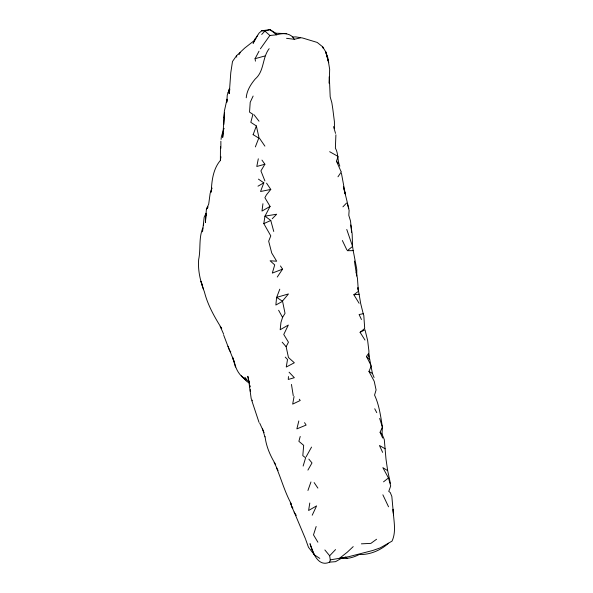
<?xml version="1.0" encoding="UTF-8"?>
<svg xmlns="http://www.w3.org/2000/svg" width="593" height="593" viewBox="0 0 593 593"><rect width="100%" height="100%" fill="white"/><g stroke="black" fill="none" stroke-linecap="round" stroke-linejoin="round"><path stroke-width="0.89" d="M368.839 356.934L368.905 351.026L367.638 340.434L364.991 329.738L360.092 332.332L364.991 340.056M220.388 160.295L220.455 146.664M312.103 549.266L310.013 543.67C312.489 551.846 317.833 567.605 329.664 562.127L330.286 559.881L348.425 556.76L372.864 550.467L380.172 547.895L392.017 541.135C396.695 531.246 393.374 519.802 393.144 509.276L393.493 514.791L391.84 496.437L390.253 492.524L388.749 491.419L390.698 485.986L388.541 478.195M224.436 112.803L224.124 117.859L224.354 111.195L227.023 99.142L226.83 102.189L227.245 95.147L229.573 88.364L228.068 92.945M335.897 134.804L335.379 148.102C338.662 153.735 337.195 160.495 339.826 166.129M224.124 117.859L224.428 112.922M211.308 192.05C211.597 181.169 213.117 168.864 220.418 160.399M223.798 124.471L224.147 117.332L222.686 137.428L223.242 132.847M390.468 483.629L387.666 470.634L385.984 459.019L384.294 439.606L382.025 434.113L382.403 427.093L379.646 418.413M288.45 376.562L288.272 379.461L294.336 377.704L289.08 372.196M202.547 231.789L204.162 217.26L206.016 213.317L205.4 222.634L206.394 209.173L208.699 204.14L210.137 193.414L211.901 187.914L211.049 191.902M276.553 297.842L275.864 305.039L282.564 301.288L276.672 297.382L279.792 289.176M220.87 141.23L220.878 148.28M221.07 139.407L221.374 136.672L223.68 129.185M229.787 89.083L229.269 93.635L230.781 72.709L232.493 61.502L236.422 55.861L244.65 48.122L254.627 40.287L259.008 33.149L261.683 30.769L270.037 29.65L275.678 33.193L276.672 34.817C282.868 32.867 290.755 32.823 294.336 39.279L300.221 37.937M206.016 213.317L205.704 216.008L206.179 214.34M262.936 203.718L261.98 211.071L270.074 206.401L264.893 197.714L266.368 194.941L270.786 189.426L266.576 183.163M280.459 265.96L282.564 269.148L272.32 273.091L274.722 264.908L270.097 260.772L276.672 261.216L271.735 253.033L268.673 241.203L270.786 235.873L263.803 223.613L264.901 216.519M309.791 503.012L308.605 510.491L316.603 505.873L312.214 515.213M269.163 48.678C262.091 57.729 264.478 71.116 255.212 79.002C250.706 84.391 246.807 90.618 246.221 97.786M294.069 396.509L292.675 404.115L300.221 400.497L299.302 399.222M203.377 225.347L203.718 223.598M258.311 158.798L256.791 166.477L264.893 164.224L261.958 160.095M220.418 159.502L220.981 156.841M253.122 134.767L256.346 125.938L250.809 122.336L252.914 114.323L249.534 112.136L250.216 102.285L253.122 96.044M298.813 420.963L296.871 428.887L306.114 425.085L304.55 422.646M223.813 128.362L223.376 130.06L223.924 128.429M300.221 436.455L298.879 441.318L303.675 445.35L302.815 455.639L305.617 457.826L303.134 466.061M282.564 301.288L285.033 313.341L282.557 317.411L280.934 322.51L280.185 329.738L288.331 325.038L283.75 334.474L288.45 342.213L286.13 346.705L288.45 357.505L294.336 362.768L286.256 367.03L287.516 359.499L285.248 357.112M316.158 526.525L313.497 534.864L317.885 542.195M341.197 171.851L336.483 161.259L338.069 156.448L329.664 151.704M307.937 490.485L310.947 481.946M258.437 179.123L263.811 182.822L260.542 191.509L270.786 189.426M255.346 146.908L258.77 138.139L253.152 134.618M202.873 227.971C198.544 237.815 200.908 249.127 198.655 259.534C197.758 270.734 200.434 281.542 204.422 291.897C207.713 305.187 214.622 317.107 221.723 328.589M382.329 426.76C380.669 416.012 379.179 405.041 374.561 395.079L376.088 389.942L374.22 381.284L368.965 371.455L371.27 365.985M255.442 38.078L253.122 43.326L255.998 38.174M382.655 437.997L380.083 432.26L382.403 427.093M273.751 231.47L270.786 220.485L264.997 216.134L270.074 206.401M255.45 61.161L255.064 58.692L259.008 51.191M256.821 36.707L257.644 35.232M306.114 456.825L311.547 447.085M239.053 54.608L240.284 52.406M307.908 470.108L312 462.933L308.842 459.115M264.893 164.224L260.92 170.895L264.901 180.917M261.683 30.769L264.893 31.029L270.037 29.65L276.672 34.817L269.852 35.476L260.394 48.819M277.265 277.035L282.564 269.148M337.973 176.788L341.145 172.163M207.987 206.913L206.394 209.173L207.898 207.068M370.877 365.14L366.444 356.4L368.579 353.495L372.419 373.449L374.079 377.511M261.691 34.468L264.893 31.029L269.852 35.476M330.286 559.881L329.664 555.76L335.549 549.585M342.917 206.838L346.579 203.021M272.231 218.75L276.672 214.229L264.997 216.134M353.213 546.613L347.328 552.157L339.433 558.369M360.092 332.332L364.458 328.67M383.53 481.85L388.326 478.062M359.106 303.26L353.865 294.751L357.913 291.66M388.541 543.255C380.402 550.452 370.076 554.833 359.106 554.559C353.673 557.398 347.594 559.095 341.442 558.28L335.549 561.675L329.664 562.127M376.57 539.245L370.877 543.381L361.382 543.84M257.992 186.18L263.811 182.822M263.803 223.613L270.786 220.485M276.672 297.382L288.45 293.943L282.438 301.103M341.442 558.28L345.623 557.109L347.328 558.45M255.064 58.692L264.893 55.964M364.688 328.188L363.805 315.454L363.227 313.749L359.106 314.505L361.448 319.523M353.865 294.751L359.106 294.247L360.707 303.646L363.227 313.749M275.678 33.193L286.678 33.645M292.653 36.996L295.855 36.899L302.645 38.019L317.225 42.437L322.688 46.84L325.75 51.873L327.766 57.514L329.664 69.366L329.234 83.361L329.315 76.616L330.19 96.904L331.85 102.745L332.806 108.993L334.408 121.661L334.452 128.436M354.406 261.068L356.764 276.027L356.771 269.229L353.213 250.654L347.328 250.691L352.576 246.414L352.153 233.798L350.826 225.006M286.567 38.33L294.336 39.279M249.438 382.833L247.229 381.81L241.344 375.932L246.11 379.69M368.965 371.455L372.419 373.449M385.154 448.79L379.438 445.484L382.655 452.385M387.666 470.634L382.833 467.64L388.415 477.869M246.073 380.024C240.447 376.377 236.125 370.343 234.858 363.679M319.812 558.413L314.32 554.789L312.14 549.407M380.083 432.26L382.025 434.113M366.444 356.4L369.698 359.64M230.773 351.842L229.573 350.641L223.709 335.178M336.483 161.259L338.581 163.542M282.179 342.183L286.13 346.705M314.349 554.766L308.479 547.295L305.647 539.4M291.474 504.198C285.033 492.761 281.527 479.715 276.397 467.58M244.887 377.311L248.712 381.907L249.29 383.375L247.815 376.296L249.379 383.241M324.86 549.956L329.664 555.76M292.883 508.031L291.763 506.615L290.288 502.797L291.504 505.125M253.96 114.686L259.008 121.187M265.064 436.567C266.198 446.603 270.401 456.01 275.663 464.504M259.512 138.288L264.901 146.137M314.134 482.576L317.885 488.098M296.3 515.399L294.336 512.508L291.763 506.615L292.623 507.934M278.028 470.545L274.144 462.407M221.537 328.544L220.211 326.365L223.68 334.274M264.07 432.616L259.704 423.15M278.614 310.25L282.557 317.411M252.351 400.786L251.195 398.644L249.149 383.864M374.724 408.77L376.77 412.654M382.87 494.814L388.541 506.8M342.361 240.513L346.868 249.912M228.023 346.26L234.613 362.849L232.582 357.223L235.458 367.052M305.41 538.726L294.165 512.033M346.764 229.461L352.576 246.414L353.213 250.654M251.78 400.527L259.008 422.335M322.688 46.84L323.229 48.389M202.606 286.145L200.975 281.267L203.54 289.547M333.503 126.62L335.549 133.381M262.417 428.383L264.893 436.856M347.328 203.747L349.129 210.426L348.803 215.333L350.545 221.13L351.59 232.241M236.422 55.861L236.763 57.173M345.178 193.792L343.436 186.743L348.81 208.536M256.346 125.938L259.008 137.717M356.171 272.269L357.46 278.325L358.328 290.526L357.883 287.827M249.638 385.183L250.009 386.962L249.683 385.228M249.008 381.729L249.349 383.478M345.23 193.822L341.442 173.289M357.942 287.872L359.106 294.247M291.459 384.42L293.261 395.739M250.246 389.586L250.298 391.328M328.692 62.658L325.75 51.873L328.692 62.658"/></g></svg>
